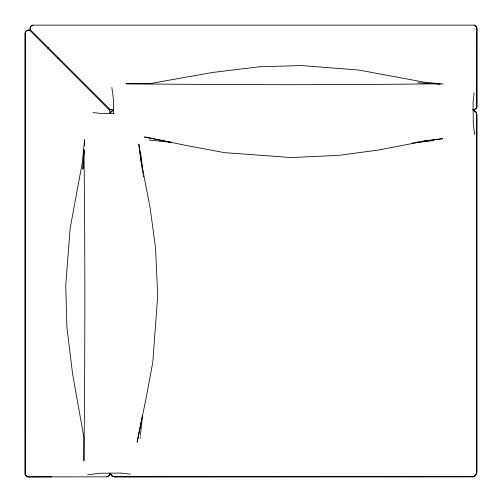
<?xml version="1.0" encoding="UTF-8"?>
<svg xmlns="http://www.w3.org/2000/svg" width="502" height="502" viewBox="0 0 502 502"><rect width="100%" height="100%" fill="white"/><g stroke="black" fill="none" stroke-linecap="round" stroke-linejoin="round"><path stroke-width="0.75" d="M51.643 476.837L28.35 476.894L26.537 476.31L25.1 474.101L25.138 32.919C25.464 30.44 28.539 29.304 30.578 30.578L109.292 109.16L110.409 109.681L113.546 109.681M109.706 113.64L109.706 110.509L109.185 109.329L30.578 30.578C29.304 28.52 30.453 25.451 32.95 25.131M84.072 149.615L82.905 169.155L84.066 149.866M84.305 145.705L84.587 141.018M84.33 145.379L84.6 140.886M84.618 139.443L82.297 162.73L70.161 228.134L65.737 285.381L66.904 327.191L72.602 374.003L83.916 437.581L83.928 460.748C85.045 357.625 85.227 254.483 83.978 151.366M140.114 438.51L140.278 436.972M140.434 435.429L142.518 415.386L137.121 442.237L146.502 396.072L152.828 362.036L157.697 295.634L155.532 248.113L150.224 208.38L140.98 160.483L138.816 144.024L141.652 165.503M474.17 92.776L473.066 102.571L473.248 123.58L474.748 134.649M109.097 475.501L109.706 474.101L109.097 475.501L106.97 476.887M110.013 113.54L111.864 110.867L113.615 110.001M109.637 474.302L109.034 475.532L107.127 476.85L27.861 476.9L26.48 476.272L25.15 474.308L25.131 32.95C25.445 30.459 28.564 29.254 30.578 30.641L109.26 109.398L109.656 110.446M110.063 113.496L110.86 111.877L113.534 110.013M48.054 48.895L48.769 47.74M57.768 58.897L58.64 57.837M110.741 112.034L112.95 110.327M110.001 473.104L112.002 475.959L114.362 476.825L472.338 476.837C474.654 476.636 476.574 474.616 476.837 472.338L476.837 114.381L475.959 111.996L473.104 110.001M475.978 112.034L473.223 110.063L475.852 111.864L476.837 114.381L476.837 472.338C476.636 474.654 474.616 476.574 472.338 476.837L474.723 475.959M474.334 109.656L476.266 108.332L476.887 106.957L476.9 28.376L476.31 26.537L474.101 25.1L475.494 25.702M420.45 141.595L442.695 138.652L426.236 140.824L378.339 150.06L338.605 155.375L291.085 157.534L224.683 152.671L190.647 146.339L144.482 136.958L170.567 142.204M473.191 476.693L114.374 476.844L112.002 475.959L110.063 473.223L111.864 475.852L114.381 476.837L113.496 476.655M417.382 142.003L418.913 141.796M420.801 141.545L426.236 140.824M87.618 474.848L99.892 473.248L120.631 473.066L130.501 474.17M412.104 143.064L430.597 140.968M432.14 140.792L433.678 140.616M114.4 113.552L102.728 113.653L92.939 112.555M472.533 109.706C474.377 110.038 476.316 108.934 476.85 107.114L476.9 27.861L476.272 26.48L474.246 25.138L32.919 25.138C30.327 25.433 29.072 29.034 30.955 30.842L109.298 109.191L110.961 109.681M417.564 82.748L440.229 84.098M439.846 84.085L435.353 83.815C332.236 85.064 229.094 84.882 125.977 83.765L149.144 83.759L212.716 72.445L259.528 66.747L301.338 65.574L358.585 70.004L423.989 82.14L443.391 84.072M148.981 140.039L171.333 142.361M25.1 474.101L25.702 475.494M141.809 166.695L142.06 168.572M111.871 87.461L113.477 99.735L113.59 113.559M140.604 151.497L140.78 153.041M141.043 155.35L143.139 173.849M143.315 175.386L143.484 176.93"/></g></svg>
